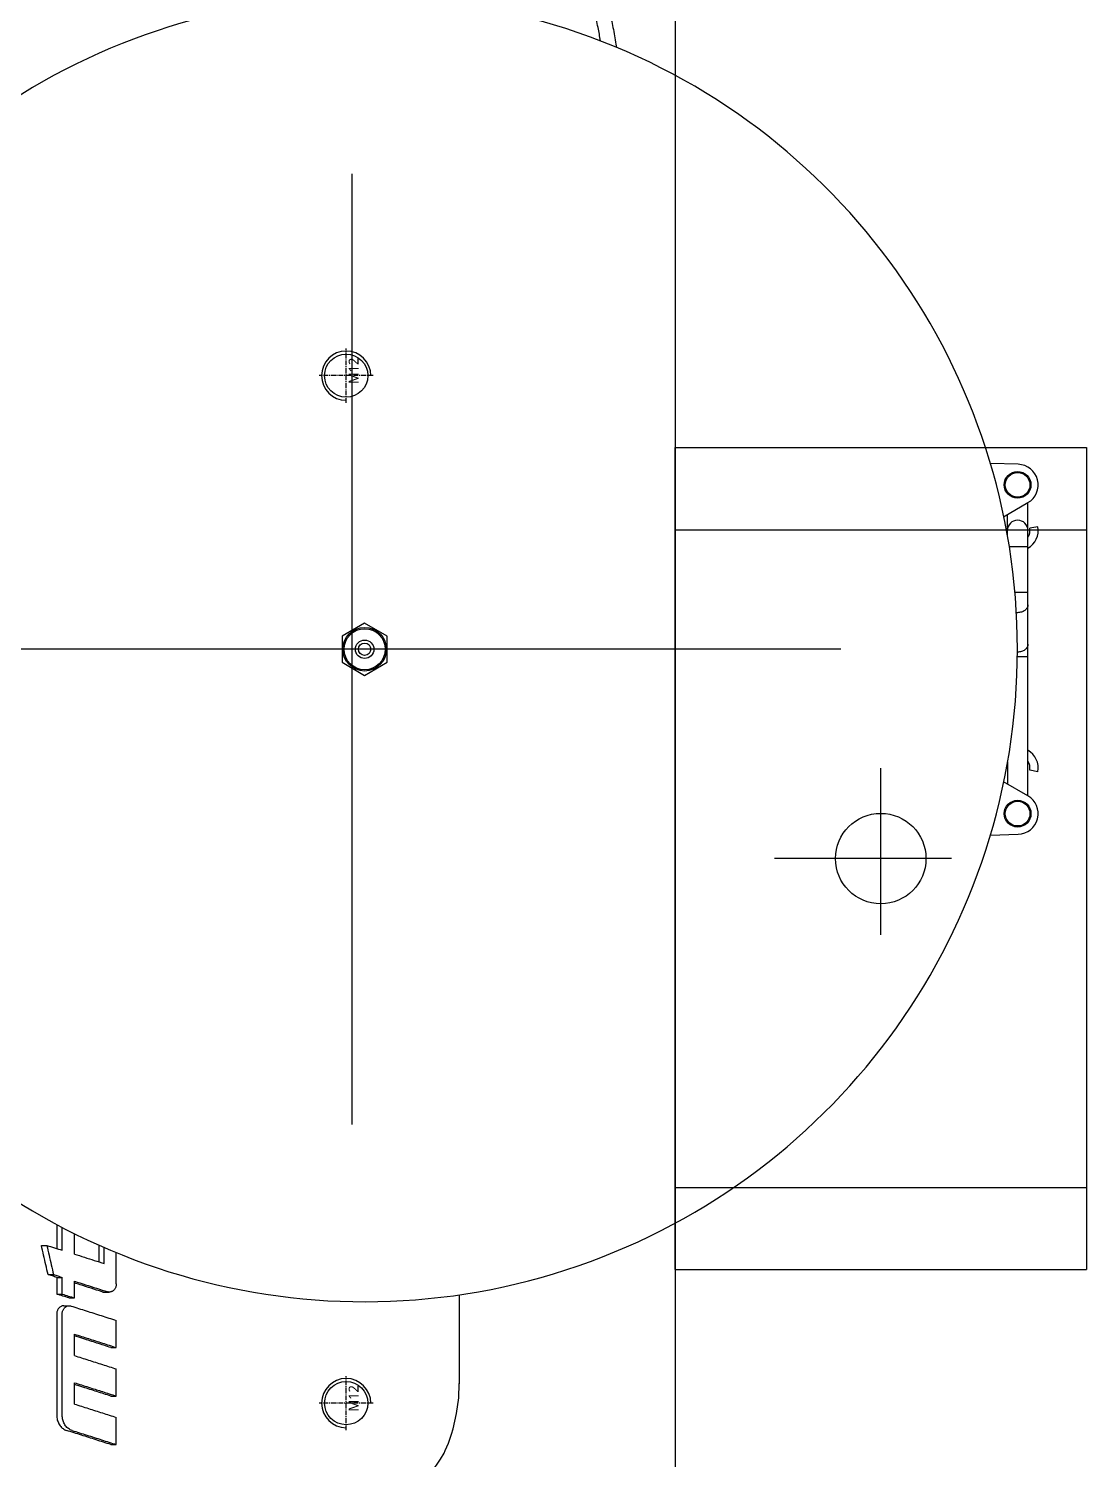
# Model space of a CAD drawing. Header units: millimetres. Extents: x 156850 to 204135, y 56350 to 74150.
# Drawn here: x 159192.8 to 159450, y 61300.9 to 61649 of the extents above; entities that cross this region are included whole.
import ezdxf

# ---------------------------------------------------------------- set-up
doc = ezdxf.new("R2010")
doc.units = ezdxf.units.MM
doc.header["$LTSCALE"] = 150
doc.linetypes.add('X-2F-PLAN$0$CENTER', pattern=[2, 1.25, -0.25, 0.25, -0.25])
doc.layers.add('-----33 Equipment', color=5, linetype='Continuous')
doc.styles.add('X-2F-PLAN$0$ELEC', font='malgun.ttf')

# ---------------------------------------------------------------- blocks, each defined once
blk = doc.blocks.new('X-2F-PLAN$0$screw_m12_l')
at = {"linetype": 'X-2F-PLAN$0$CENTER', "ltscale": 0.006096}
for p, q in [((0, -6.6), (0, 6.6)), ((-6.6, 0), (6.6, 0))]:
    blk.add_line(p, q, dxfattribs=at)
blk.add_circle((0, 0), 5.25)
blk.add_arc((0, 0), 6, 270, 180)
at = {"style": 'X-2F-PLAN$0$ELEC'}
blk.add_text('M12', height=2.4, dxfattribs=at).set_placement((-2.04, -3))
blk = doc.blocks.new('X-2F-PLAN$0$filter_oben')
at = {"color": 0, "linetype": 'Continuous'}
for p, q in [((1939.08, 5456.81), (1935.91, 5451.31)), ((1945.43, 5456.81), (1939.08, 5456.81)), ((1948.61, 5451.31), (1945.43, 5456.81)), ((1935.91, 5451.31), (1939.08, 5445.81)), ((1945.43, 5445.81), (1948.61, 5451.31)), ((1939.08, 5445.81), (1945.43, 5445.81)), ((1897.06, 5299.13), (1897.26, 5292.37)), ((1987.26, 5292.37), (1987.46, 5299.13)), ((1906.59, 5290.02), (1910.01, 5295.94)), ((1974.51, 5295.94), (1977.93, 5290.02)), ((1904.33, 5295.02), (1903.92, 5295.02)), ((1914.75, 5295.02), (1909.48, 5295.02)), ((1940.42, 5290.02), (1940.42, 5292.52)), ((1956.1, 5290.02), (1956.1, 5293.2)), ((1967.16, 5290.02), (1967.16, 5294.54)), ((1969.77, 5295.02), (1975.04, 5295.02)), ((1980.18, 5295.02), (1980.59, 5295.02)), ((1904.33, 5290.02), (1903.92, 5290.02)), ((1906.59, 5290.02), (1977.93, 5290.02)), ((1912.47, 5287.6), (1912.82, 5289.56)), ((1972.05, 5287.6), (1971.69, 5289.56)), ((1980.18, 5290.02), (1980.6, 5290.02))]:
    blk.add_line(p, q, dxfattribs=at)
for centre, radius in [((1942.26, 5451.31), 5.3), ((1942.26, 5451.31), 5), ((1942.26, 5451.31), 2.25), ((1942.26, 5451.31), 1.5), ((1902.26, 5292.52), 3.25), ((1902.26, 5292.52), 3), ((1982.26, 5292.52), 3.25), ((1982.26, 5292.52), 3)]:
    blk.add_circle(centre, radius, dxfattribs=at)
for centre, radius, start, end in [((1942.26, 5451.31), 158.75, 128.1867, 51.8133), ((1902.26, 5292.52), 5, 181.7225, 330), ((1954.45, 5292.52), 3.28, 173.5079, 180.0015), ((1971.16, 5292.52), 2.5, 270, 90), ((1982.26, 5292.52), 5, 210, 358.2775), ((1913.36, 5292.52), 5, 259.686, 329.9129), ((1913.36, 5292.52), 3, 259.686, 303.2533), ((1971.16, 5292.52), 5, 210.0871, 280.314), ((1971.16, 5292.52), 3, 236.7467, 280.314)]:
    blk.add_arc(centre, radius, start, end, dxfattribs=at)
at = {"color": 0, "linetype": 'Continuous', "start_tangent": (-1, 0), "end_tangent": (0, 1)}
for points in [[(1943.46, 5290.02), (1942.73, 5290.21), (1942.11, 5290.75), (1941.7, 5291.56), (1941.56, 5292.52)], [(1953.06, 5290.02), (1952.34, 5290.21), (1951.72, 5290.75), (1951.31, 5291.56), (1951.16, 5292.52)]]:
    blk.add_spline(points, degree=3, dxfattribs=at)
blk = doc.blocks.new('X-2F-PLAN$0$A$C73FA2420')
at = {"color": 0, "linetype": 'X-2F-PLAN$0$CENTER', "ltscale": 4}
for p, q in [((1743.73, 48.03), (1743.73, 285.58)), ((1628.08, 166.81), (1859.38, 166.81))]:
    blk.add_line(p, q, dxfattribs=at)
at = {"color": 0, "linetype": 'Continuous'}
for p, q in [((1591.58, 240.78), (1591.58, 239.46)), ((1598.69, 242.41), (1598.69, 241.08)), ((1582.01, 238.66), (1557.33, 238.66)), ((1557.33, 237.33), (1582.01, 237.33)), ((1584.01, 236.96), (1584.01, 235.64)), ((1586.83, 238.66), (1586.83, 237.33)), ((1590.91, 238.66), (1586.83, 238.66)), ((1586.83, 237.33), (1590.91, 237.33)), ((1590.91, 238.66), (1590.91, 237.33)), ((1597.51, 237.33), (1603.04, 237.33)), ((1603.74, 238.66), (1597.93, 238.66)), ((1560.08, 234.37), (1565.28, 234.37)), ((1571.88, 234.37), (1577.08, 234.37)), ((1585.9, 235.69), (1585.9, 234.37)), ((1585.9, 234.37), (1589.98, 234.37)), ((1596.58, 234.37), (1601.53, 234.37)), ((1587.34, 227.19), (1587.34, 225.91)), ((1594.27, 227.12), (1598.16, 227.12)), ((1598.74, 228.45), (1594.69, 228.45)), ((1550.23, 225.51), (1550.23, 224.19)), ((1550.23, 224.19), (1556.83, 224.19)), ((1562.03, 225.51), (1562.03, 224.19)), ((1562.03, 224.19), (1568.63, 224.19)), ((1573.83, 225.51), (1573.83, 224.19)), ((1573.83, 224.19), (1580.43, 224.19)), ((1589.34, 224.19), (1596.92, 224.19)), ((1554.03, 142.25), (1554.03, 142.25)), ((1586.67, 140.77), (1565.04, 140.77))]:
    blk.add_line(p, q, dxfattribs=at)
for points in [[(1535.27, 165.06), (1535.41, 164.09), (1535.56, 163.19), (1535.7, 162.39), (1535.84, 161.65), (1535.98, 160.95), (1536.14, 160.25), (1536.32, 159.53), (1536.53, 158.75), (1536.79, 157.91), (1537.11, 156.99), (1537.5, 156), (1537.97, 154.96), (1538.51, 153.89), (1539.15, 152.8), (1539.88, 151.69), (1540.71, 150.57), (1541.66, 149.45), (1542.73, 148.35), (1543.91, 147.29), (1545.22, 146.28), (1546.64, 145.34), (1548.17, 144.48), (1548.78, 144.18)], [(1548.78, 144.18), (1550.61, 143.39), (1552.75, 142.63), (1554.03, 142.25)], [(1554.03, 142.25), (1557.75, 141.42), (1561.61, 140.91), (1565.05, 140.77)]]:
    blk.add_lwpolyline(points, dxfattribs=at)
for points, start_tangent, end_tangent in [([(1590.91, 238.66), (1591.25, 239.72), (1591.58, 240.78)], (0.300867, 0.953666), (0.300189, 0.95388)), ([(1591.58, 240.78), (1593.95, 241.32), (1596.32, 241.86), (1598.69, 242.41)], (0.974949, 0.222426), (0.974858, 0.222827)), ([(1598.69, 241.08), (1596.32, 240.54), (1593.95, 240), (1591.58, 239.46)], (-0.974872, -0.222765), (-0.974963, -0.222365)), ([(1598.69, 241.08), (1598.1, 239.21), (1597.51, 237.33)], (-0.299752, -0.954017), (-0.300944, -0.953642)), ([(1557.33, 238.66), (1556.78, 238.63), (1556.24, 238.53), (1555.73, 238.36), (1555.25, 238.13), (1554.81, 237.85), (1554.42, 237.51), (1554.1, 237.13), (1553.84, 236.72), (1553.66, 236.27)], (-1, 0), (-0.301634, -0.953424)), ([(1553.66, 234.95), (1553.84, 235.39), (1554.1, 235.81), (1554.42, 236.19), (1554.81, 236.52), (1555.25, 236.81), (1555.73, 237.03), (1556.24, 237.2), (1556.78, 237.3), (1557.33, 237.33)], (0.30171, 0.9534), (1, 0)), ([(1584.01, 236.96), (1584, 237.09), (1583.95, 237.37), (1583.84, 237.63), (1583.69, 237.88), (1583.48, 238.11), (1583.24, 238.3), (1582.96, 238.45), (1582.66, 238.57), (1582.34, 238.64), (1582.01, 238.66)], (0.000012, 1), (-1, 0)), ([(1582.01, 237.33), (1582.34, 237.31), (1582.66, 237.24), (1582.96, 237.13), (1583.24, 236.97), (1583.48, 236.78), (1583.69, 236.56), (1583.84, 236.31), (1583.95, 236.04), (1584, 235.76), (1584.01, 235.64)], (1, 0), (-0.000012, -1)), ([(1585.9, 235.69), (1586.37, 237.18), (1586.83, 238.66)], (0.301821, 0.953365), (0.300867, 0.953666)), ([(1586.83, 237.33), (1586.37, 235.85), (1585.9, 234.37)], (-0.300944, -0.953642), (-0.301897, -0.953341)), ([(1591.58, 239.46), (1591.25, 238.39), (1590.91, 237.33)], (-0.300268, -0.953855), (-0.300944, -0.953642)), ([(1550.23, 225.51), (1551.38, 229.09), (1552.52, 232.67), (1553.66, 236.27)], (0.305152, 0.952304), (0.301634, 0.953424)), ([(1553.66, 234.95), (1552.52, 231.35), (1551.38, 227.76), (1550.23, 224.19)], (-0.30171, -0.9534), (-0.30522, -0.952282)), ([(1560.08, 234.37), (1559, 230.96), (1557.92, 227.57), (1556.83, 224.19)], (-0.301897, -0.953341), (-0.30522, -0.952282)), ([(1562.03, 225.51), (1563.12, 228.9), (1564.2, 232.29), (1564.86, 234.37)], (0.305152, 0.952304), (0.30225, 0.953229)), ([(1565.28, 234.37), (1564.2, 230.96), (1564.02, 230.42)], (-0.301897, -0.953341), (-0.303176, -0.952935)), ([(1571.88, 234.37), (1570.8, 230.96), (1569.72, 227.57), (1568.63, 224.19)], (-0.301897, -0.953341), (-0.30522, -0.952282)), ([(1573.83, 225.51), (1574.92, 228.9), (1576, 232.29), (1576.66, 234.37)], (0.305152, 0.952304), (0.30225, 0.953229)), ([(1577.08, 234.37), (1576, 230.96), (1574.92, 227.57), (1573.83, 224.19)], (-0.301897, -0.953341), (-0.30522, -0.952282)), ([(1583.94, 235.2), (1582.77, 231.52), (1581.6, 227.85), (1580.43, 224.19)], (-0.301629, -0.953425), (-0.30522, -0.952282)), ([(1584.01, 235.64), (1584, 235.48), (1583.94, 235.2)], (-0.000012, -1), (-0.301629, -0.953425)), ([(1587.41, 227.62), (1588.26, 230.3), (1589.12, 233), (1589.56, 234.37)], (0.304455, 0.952527), (0.30225, 0.953229)), ([(1589.98, 234.37), (1589.12, 231.67), (1588.26, 228.98), (1587.41, 226.3)], (-0.301897, -0.953341), (-0.304525, -0.952504)), ([(1596.58, 234.37), (1595.81, 231.95), (1595.04, 229.53), (1594.27, 227.12)], (-0.301897, -0.953341), (-0.304254, -0.952591)), ([(1564.02, 230.42), (1563.12, 227.57), (1562.03, 224.19)], (-0.303176, -0.952935), (-0.30522, -0.952282)), ([(1587.41, 227.62), (1587.35, 227.35), (1587.34, 227.19)], (-0.304455, -0.952527), (-0.000017, -1)), ([(1587.34, 225.86), (1587.35, 226.02), (1587.41, 226.3)], (0.000017, 1), (0.304525, 0.952504)), ([(1589.34, 224.19), (1589.01, 224.21), (1588.69, 224.28), (1588.38, 224.39), (1588.11, 224.55), (1587.86, 224.74), (1587.66, 224.96), (1587.5, 225.2), (1587.4, 225.47), (1587.35, 225.74), (1587.34, 225.86)], (-1, 0), (0.000017, 1))]:
    blk.add_spline(points, degree=3, dxfattribs=dict(at, start_tangent=start_tangent, end_tangent=end_tangent))
for points, knots in [([(1891.75, 106.43), (1892.85, 106.61), (1895.27, 107.05), (1898.91, 107.86), (1902.63, 108.87), (1906.11, 110.02), (1909.34, 111.3), (1912.29, 112.69), (1914.95, 114.18), (1917.28, 115.77), (1919.27, 117.44), (1920.91, 119.18), (1921.79, 120.43), (1922.16, 121.06)], [18.21845, 18.21845, 18.21845, 18.21845, 21.567081, 25.577791, 29.429948, 33.102791, 36.578428, 39.842493, 42.884967, 45.701245, 48.293536, 50.672663, 52.860229, 52.860229, 52.860229, 52.860229]), ([(1922.16, 117.44), (1921.79, 116.81), (1920.91, 115.56), (1919.27, 113.81), (1917.28, 112.14), (1914.95, 110.55), (1912.29, 109.06), (1909.34, 107.67), (1906.11, 106.4), (1902.63, 105.25), (1898.91, 104.23), (1895.01, 103.36), (1892.07, 102.84), (1890.45, 102.59), (1890.19, 102.56)], [0, 0, 0, 0, 2.187566, 4.566693, 7.158984, 9.975262, 13.017736, 16.281801, 19.757438, 23.430281, 27.282438, 31.293148, 35.439321, 36.219314, 36.219314, 36.219314, 36.219314])]:
    blk.add_open_spline(points, degree=3, knots=knots, dxfattribs=at)
at = {"color": 0}
blk.add_blockref('X-2F-PLAN$0$filter_oben', (-198.52, -5287.52), dxfattribs=at)
blk.add_blockref('X-2F-PLAN$0$filter_oben', (-198.52, -5287.52), dxfattribs=at)
blk = doc.blocks.new('X-2F-PLAN$0$zw$C47F')
at = {"layer": '-----33 Equipment'}
for p, q in [((6141.06, 936.3), (159.78, 936.3)), ((4490.86, 936.3), (4690.86, 936.3)), ((4490.86, 936.3), (4490.86, 836.3)), ((4510.86, 936.3), (4510.86, 836.3)), ((4670.86, 936.3), (4670.86, 836.3)), ((4690.86, 936.3), (4690.86, 836.3)), ((4590.86, 869.11), (4590.86, 912.16)), ((4572.34, 886.3), (4612.89, 886.3)), ((4690.86, 836.3), (4490.86, 836.3))]:
    blk.add_line(p, q, dxfattribs=at)
blk.add_circle((4590.86, 886.3), 11, dxfattribs=at)
for name, p in [('X-2F-PLAN$0$A$C73FA2420', (2898.05, 848.02)), ('X-2F-PLAN$0$screw_m12_l', (4458.36, 1016.3)), ('X-2F-PLAN$0$screw_m12_l', (4708.36, 1016.3))]:
    blk.add_blockref(name, p, dxfattribs=at)

msp = doc.modelspace()

# ---------------------------------------------------------------- block references
at = {"layer": '-----33 Equipment', "rotation": 90.00000000000001}
msp.add_blockref('X-2F-PLAN$0$zw$C47F', (160286.3, 56856.22), dxfattribs=at)

doc.saveas('drawing.dxf')
